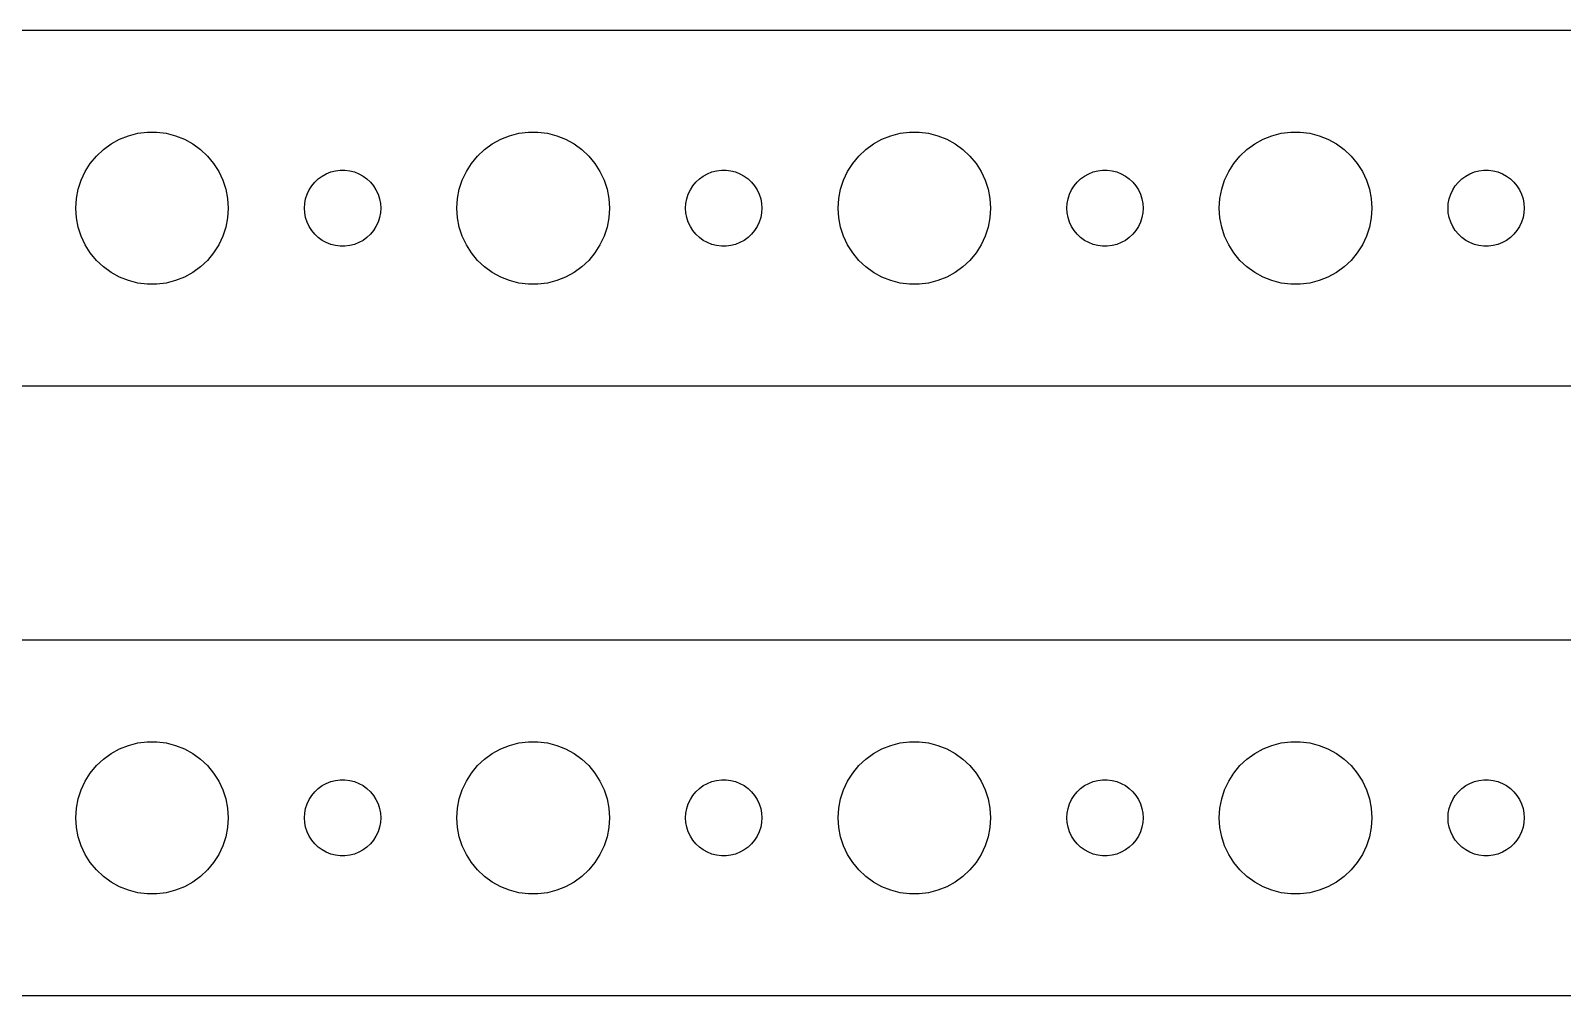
# Model space of a CAD drawing. Header units: metres. Extents: x -247 to 247, y 17 to 55.
# Drawn here: x -184.8 to -124.5, y 17 to 55 of the extents above; entities that cross this region are included whole.
import ezdxf

# ---------------------------------------------------------------- set-up
doc = ezdxf.new("R2010")
doc.units = ezdxf.units.M

msp = doc.modelspace()

# ---------------------------------------------------------------- linework, layer by layer
for p, q in [((242.314, 54.9901), (-242.314, 54.9901)), ((-181.607, 50.533), (-181.277, 50.7145)), ((-181.277, 50.7145), (-180.927, 50.8532)), ((-180.927, 50.8532), (-180.562, 50.9469)), ((-180.562, 50.9469), (-180.188, 50.9941)), ((-180.188, 50.9941), (-179.812, 50.9941)), ((-179.812, 50.9941), (-179.438, 50.9469)), ((-179.438, 50.9469), (-179.073, 50.8532)), ((-179.073, 50.8532), (-178.723, 50.7145)), ((-178.723, 50.7145), (-178.393, 50.533)), ((-166.607, 50.533), (-166.277, 50.7145)), ((-166.277, 50.7145), (-165.927, 50.8532)), ((-165.927, 50.8532), (-165.562, 50.9469)), ((-165.562, 50.9469), (-165.188, 50.9941)), ((-165.188, 50.9941), (-164.812, 50.9941)), ((-164.812, 50.9941), (-164.438, 50.9469)), ((-164.438, 50.9469), (-164.073, 50.8532)), ((-164.073, 50.8532), (-163.723, 50.7145)), ((-163.723, 50.7145), (-163.393, 50.533)), ((-151.607, 50.533), (-151.277, 50.7145)), ((-151.277, 50.7145), (-150.927, 50.8532)), ((-150.927, 50.8532), (-150.562, 50.9469)), ((-150.562, 50.9469), (-150.188, 50.9941)), ((-150.188, 50.9941), (-149.812, 50.9941)), ((-149.812, 50.9941), (-149.438, 50.9469)), ((-149.438, 50.9469), (-149.073, 50.8532)), ((-149.073, 50.8532), (-148.723, 50.7145)), ((-148.723, 50.7145), (-148.393, 50.533)), ((-136.607, 50.533), (-136.277, 50.7145)), ((-136.277, 50.7145), (-135.927, 50.8532)), ((-135.927, 50.8532), (-135.562, 50.9469)), ((-135.562, 50.9469), (-135.188, 50.9941)), ((-135.188, 50.9941), (-134.812, 50.9941)), ((-134.812, 50.9941), (-134.438, 50.9469)), ((-134.438, 50.9469), (-134.073, 50.8532)), ((-134.073, 50.8532), (-133.723, 50.7145)), ((-133.723, 50.7145), (-133.393, 50.533)), ((-182.427, 49.7634), (-182.187, 50.0536)), ((-182.187, 50.0536), (-181.912, 50.3115)), ((-181.912, 50.3115), (-181.607, 50.533)), ((-178.393, 50.533), (-178.088, 50.3115)), ((-178.088, 50.3115), (-177.813, 50.0536)), ((-177.813, 50.0536), (-177.573, 49.7634)), ((-167.427, 49.7634), (-167.187, 50.0536)), ((-167.187, 50.0536), (-166.912, 50.3115)), ((-166.912, 50.3115), (-166.607, 50.533)), ((-163.393, 50.533), (-163.088, 50.3115)), ((-163.088, 50.3115), (-162.813, 50.0536)), ((-162.813, 50.0536), (-162.573, 49.7634)), ((-152.427, 49.7634), (-152.187, 50.0536)), ((-152.187, 50.0536), (-151.912, 50.3115)), ((-151.912, 50.3115), (-151.607, 50.533)), ((-148.393, 50.533), (-148.088, 50.3115)), ((-148.088, 50.3115), (-147.813, 50.0536)), ((-147.813, 50.0536), (-147.573, 49.7634)), ((-137.427, 49.7634), (-137.187, 50.0536)), ((-137.187, 50.0536), (-136.912, 50.3115)), ((-136.912, 50.3115), (-136.607, 50.533)), ((-133.393, 50.533), (-133.088, 50.3115)), ((-133.088, 50.3115), (-132.813, 50.0536)), ((-132.813, 50.0536), (-132.573, 49.7634)), ((-182.789, 49.1044), (-182.629, 49.4453)), ((-182.629, 49.4453), (-182.427, 49.7634)), ((-177.573, 49.7634), (-177.371, 49.4453)), ((-177.371, 49.4453), (-177.211, 49.1044)), ((-173.139, 49.3572), (-172.964, 49.4266)), ((-172.964, 49.4266), (-172.781, 49.4734)), ((-172.781, 49.4734), (-172.594, 49.497)), ((-172.594, 49.497), (-172.406, 49.497)), ((-172.406, 49.497), (-172.219, 49.4734)), ((-172.219, 49.4734), (-172.036, 49.4266)), ((-172.036, 49.4266), (-171.861, 49.3572)), ((-167.789, 49.1044), (-167.629, 49.4453)), ((-167.629, 49.4453), (-167.427, 49.7634)), ((-162.573, 49.7634), (-162.371, 49.4453)), ((-162.371, 49.4453), (-162.211, 49.1044)), ((-158.139, 49.3572), (-157.964, 49.4266)), ((-157.964, 49.4266), (-157.781, 49.4734)), ((-157.781, 49.4734), (-157.594, 49.497)), ((-157.594, 49.497), (-157.406, 49.497)), ((-157.406, 49.497), (-157.219, 49.4734)), ((-157.219, 49.4734), (-157.036, 49.4266)), ((-157.036, 49.4266), (-156.861, 49.3572)), ((-152.789, 49.1044), (-152.629, 49.4453)), ((-152.629, 49.4453), (-152.427, 49.7634)), ((-147.573, 49.7634), (-147.371, 49.4453)), ((-147.371, 49.4453), (-147.211, 49.1044)), ((-143.139, 49.3572), (-142.964, 49.4266)), ((-142.964, 49.4266), (-142.781, 49.4734)), ((-142.781, 49.4734), (-142.594, 49.497)), ((-142.594, 49.497), (-142.406, 49.497)), ((-142.406, 49.497), (-142.219, 49.4734)), ((-142.219, 49.4734), (-142.036, 49.4266)), ((-142.036, 49.4266), (-141.861, 49.3572)), ((-137.789, 49.1044), (-137.629, 49.4453)), ((-137.629, 49.4453), (-137.427, 49.7634)), ((-132.573, 49.7634), (-132.371, 49.4453)), ((-132.371, 49.4453), (-132.211, 49.1044)), ((-128.139, 49.3572), (-127.964, 49.4266)), ((-127.964, 49.4266), (-127.781, 49.4734)), ((-127.781, 49.4734), (-127.594, 49.497)), ((-127.594, 49.497), (-127.406, 49.497)), ((-127.406, 49.497), (-127.219, 49.4734)), ((-127.219, 49.4734), (-127.036, 49.4266)), ((-127.036, 49.4266), (-126.861, 49.3572)), ((-182.906, 48.7461), (-182.789, 49.1044)), ((-177.211, 49.1044), (-177.094, 48.7461)), ((-173.814, 48.7226), (-173.714, 48.8817)), ((-173.714, 48.8817), (-173.593, 49.0268)), ((-173.593, 49.0268), (-173.456, 49.1558)), ((-173.456, 49.1558), (-173.304, 49.2665)), ((-173.304, 49.2665), (-173.139, 49.3572)), ((-171.861, 49.3572), (-171.696, 49.2665)), ((-171.696, 49.2665), (-171.544, 49.1558)), ((-171.544, 49.1558), (-171.407, 49.0268)), ((-171.407, 49.0268), (-171.286, 48.8817)), ((-171.286, 48.8817), (-171.186, 48.7226)), ((-167.906, 48.7461), (-167.789, 49.1044)), ((-162.211, 49.1044), (-162.094, 48.7461)), ((-158.814, 48.7226), (-158.714, 48.8817)), ((-158.714, 48.8817), (-158.593, 49.0268)), ((-158.593, 49.0268), (-158.456, 49.1558)), ((-158.456, 49.1558), (-158.304, 49.2665)), ((-158.304, 49.2665), (-158.139, 49.3572)), ((-156.861, 49.3572), (-156.696, 49.2665)), ((-156.696, 49.2665), (-156.544, 49.1558)), ((-156.544, 49.1558), (-156.407, 49.0268)), ((-156.407, 49.0268), (-156.286, 48.8817)), ((-156.286, 48.8817), (-156.186, 48.7226)), ((-152.906, 48.7461), (-152.789, 49.1044)), ((-147.211, 49.1044), (-147.094, 48.7461)), ((-143.814, 48.7226), (-143.714, 48.8817)), ((-143.714, 48.8817), (-143.593, 49.0268)), ((-143.593, 49.0268), (-143.456, 49.1558)), ((-143.456, 49.1558), (-143.304, 49.2665)), ((-143.304, 49.2665), (-143.139, 49.3572)), ((-141.861, 49.3572), (-141.696, 49.2665)), ((-141.696, 49.2665), (-141.544, 49.1558)), ((-141.544, 49.1558), (-141.407, 49.0268)), ((-141.407, 49.0268), (-141.286, 48.8817)), ((-141.286, 48.8817), (-141.186, 48.7226)), ((-137.906, 48.7461), (-137.789, 49.1044)), ((-132.211, 49.1044), (-132.094, 48.7461)), ((-128.814, 48.7226), (-128.714, 48.8817)), ((-128.714, 48.8817), (-128.593, 49.0268)), ((-128.593, 49.0268), (-128.456, 49.1558)), ((-128.456, 49.1558), (-128.304, 49.2665)), ((-128.304, 49.2665), (-128.139, 49.3572)), ((-126.861, 49.3572), (-126.696, 49.2665)), ((-126.696, 49.2665), (-126.544, 49.1558)), ((-126.544, 49.1558), (-126.407, 49.0268)), ((-126.407, 49.0268), (-126.286, 48.8817)), ((-126.286, 48.8817), (-126.186, 48.7226)), ((-183, 48), (-182.976, 48.376)), ((-182.976, 48.376), (-182.906, 48.7461)), ((-177.094, 48.7461), (-177.024, 48.376)), ((-177.024, 48.376), (-177, 48)), ((-173.988, 48.188), (-173.953, 48.373)), ((-173.953, 48.373), (-173.895, 48.5522)), ((-173.895, 48.5522), (-173.814, 48.7226)), ((-171.186, 48.7226), (-171.105, 48.5522)), ((-171.105, 48.5522), (-171.047, 48.373)), ((-171.047, 48.373), (-171.012, 48.188)), ((-168, 48), (-167.976, 48.376)), ((-167.976, 48.376), (-167.906, 48.7461)), ((-162.094, 48.7461), (-162.024, 48.376)), ((-162.024, 48.376), (-162, 48)), ((-158.988, 48.188), (-158.953, 48.373)), ((-158.953, 48.373), (-158.895, 48.5522)), ((-158.895, 48.5522), (-158.814, 48.7226)), ((-156.186, 48.7226), (-156.105, 48.5522)), ((-156.105, 48.5522), (-156.047, 48.373)), ((-156.047, 48.373), (-156.012, 48.188)), ((-153, 48), (-152.976, 48.376)), ((-152.976, 48.376), (-152.906, 48.7461)), ((-147.094, 48.7461), (-147.024, 48.376)), ((-147.024, 48.376), (-147, 48)), ((-143.988, 48.188), (-143.953, 48.373)), ((-143.953, 48.373), (-143.895, 48.5522)), ((-143.895, 48.5522), (-143.814, 48.7226)), ((-141.186, 48.7226), (-141.105, 48.5522)), ((-141.105, 48.5522), (-141.047, 48.373)), ((-141.047, 48.373), (-141.012, 48.188)), ((-138, 48), (-137.976, 48.376)), ((-137.976, 48.376), (-137.906, 48.7461)), ((-132.094, 48.7461), (-132.024, 48.376)), ((-132.024, 48.376), (-132, 48)), ((-128.988, 48.188), (-128.953, 48.373)), ((-128.953, 48.373), (-128.895, 48.5522)), ((-128.895, 48.5522), (-128.814, 48.7226)), ((-126.186, 48.7226), (-126.105, 48.5522)), ((-126.105, 48.5522), (-126.047, 48.373)), ((-126.047, 48.373), (-126.012, 48.188)), ((-182.976, 47.624), (-183, 48)), ((-182.906, 47.2539), (-182.976, 47.624)), ((-177.024, 47.624), (-177.094, 47.2539)), ((-177, 48), (-177.024, 47.624)), ((-174, 48), (-173.988, 48.188)), ((-173.988, 47.812), (-174, 48)), ((-173.953, 47.627), (-173.988, 47.812)), ((-173.895, 47.4478), (-173.953, 47.627)), ((-171.047, 47.627), (-171.105, 47.4478)), ((-171.012, 47.812), (-171.047, 47.627)), ((-171.012, 48.188), (-171, 48)), ((-171, 48), (-171.012, 47.812)), ((-167.976, 47.624), (-168, 48)), ((-167.906, 47.2539), (-167.976, 47.624)), ((-162.024, 47.624), (-162.094, 47.2539)), ((-162, 48), (-162.024, 47.624)), ((-159, 48), (-158.988, 48.188)), ((-158.988, 47.812), (-159, 48)), ((-158.953, 47.627), (-158.988, 47.812)), ((-158.895, 47.4478), (-158.953, 47.627)), ((-156.047, 47.627), (-156.105, 47.4478)), ((-156.012, 47.812), (-156.047, 47.627)), ((-156.012, 48.188), (-156, 48)), ((-156, 48), (-156.012, 47.812)), ((-152.976, 47.624), (-153, 48)), ((-152.906, 47.2539), (-152.976, 47.624)), ((-147.024, 47.624), (-147.094, 47.2539)), ((-147, 48), (-147.024, 47.624)), ((-144, 48), (-143.988, 48.188)), ((-143.988, 47.812), (-144, 48)), ((-143.953, 47.627), (-143.988, 47.812)), ((-143.895, 47.4478), (-143.953, 47.627)), ((-141.047, 47.627), (-141.105, 47.4478)), ((-141.012, 47.812), (-141.047, 47.627)), ((-141.012, 48.188), (-141, 48)), ((-141, 48), (-141.012, 47.812)), ((-137.976, 47.624), (-138, 48)), ((-137.906, 47.2539), (-137.976, 47.624)), ((-132.024, 47.624), (-132.094, 47.2539)), ((-132, 48), (-132.024, 47.624)), ((-129, 48), (-128.988, 48.188)), ((-128.988, 47.812), (-129, 48)), ((-128.953, 47.627), (-128.988, 47.812)), ((-128.895, 47.4478), (-128.953, 47.627)), ((-126.047, 47.627), (-126.105, 47.4478)), ((-126.012, 47.812), (-126.047, 47.627)), ((-126.012, 48.188), (-126, 48)), ((-126, 48), (-126.012, 47.812)), ((-182.789, 46.8956), (-182.906, 47.2539)), ((-177.094, 47.2539), (-177.211, 46.8956)), ((-173.814, 47.2774), (-173.895, 47.4478)), ((-173.714, 47.1183), (-173.814, 47.2774)), ((-173.593, 46.9732), (-173.714, 47.1183)), ((-171.286, 47.1183), (-171.407, 46.9732)), ((-171.186, 47.2774), (-171.286, 47.1183)), ((-171.105, 47.4478), (-171.186, 47.2774)), ((-167.789, 46.8956), (-167.906, 47.2539)), ((-162.094, 47.2539), (-162.211, 46.8956)), ((-158.814, 47.2774), (-158.895, 47.4478)), ((-158.714, 47.1183), (-158.814, 47.2774)), ((-158.593, 46.9732), (-158.714, 47.1183)), ((-156.286, 47.1183), (-156.407, 46.9732)), ((-156.186, 47.2774), (-156.286, 47.1183)), ((-156.105, 47.4478), (-156.186, 47.2774)), ((-152.789, 46.8956), (-152.906, 47.2539)), ((-147.094, 47.2539), (-147.211, 46.8956)), ((-143.814, 47.2774), (-143.895, 47.4478)), ((-143.714, 47.1183), (-143.814, 47.2774)), ((-143.593, 46.9732), (-143.714, 47.1183)), ((-141.286, 47.1183), (-141.407, 46.9732)), ((-141.186, 47.2774), (-141.286, 47.1183)), ((-141.105, 47.4478), (-141.186, 47.2774)), ((-137.789, 46.8956), (-137.906, 47.2539)), ((-132.094, 47.2539), (-132.211, 46.8956)), ((-128.814, 47.2774), (-128.895, 47.4478)), ((-128.714, 47.1183), (-128.814, 47.2774)), ((-128.593, 46.9732), (-128.714, 47.1183)), ((-126.286, 47.1183), (-126.407, 46.9732)), ((-126.186, 47.2774), (-126.286, 47.1183)), ((-126.105, 47.4478), (-126.186, 47.2774)), ((-182.629, 46.5547), (-182.789, 46.8956)), ((-182.427, 46.2366), (-182.629, 46.5547)), ((-177.371, 46.5547), (-177.573, 46.2366)), ((-177.211, 46.8956), (-177.371, 46.5547)), ((-173.456, 46.8442), (-173.593, 46.9732)), ((-173.304, 46.7335), (-173.456, 46.8442)), ((-173.139, 46.6428), (-173.304, 46.7335)), ((-172.964, 46.5734), (-173.139, 46.6428)), ((-172.781, 46.5266), (-172.964, 46.5734)), ((-172.594, 46.503), (-172.781, 46.5266)), ((-172.406, 46.503), (-172.594, 46.503)), ((-172.219, 46.5266), (-172.406, 46.503)), ((-172.036, 46.5734), (-172.219, 46.5266)), ((-171.861, 46.6428), (-172.036, 46.5734)), ((-171.696, 46.7335), (-171.861, 46.6428)), ((-171.544, 46.8442), (-171.696, 46.7335)), ((-171.407, 46.9732), (-171.544, 46.8442)), ((-167.629, 46.5547), (-167.789, 46.8956)), ((-167.427, 46.2366), (-167.629, 46.5547)), ((-162.371, 46.5547), (-162.573, 46.2366)), ((-162.211, 46.8956), (-162.371, 46.5547)), ((-158.456, 46.8442), (-158.593, 46.9732)), ((-158.304, 46.7335), (-158.456, 46.8442)), ((-158.139, 46.6428), (-158.304, 46.7335)), ((-157.964, 46.5734), (-158.139, 46.6428)), ((-157.781, 46.5266), (-157.964, 46.5734)), ((-157.594, 46.503), (-157.781, 46.5266)), ((-157.406, 46.503), (-157.594, 46.503)), ((-157.219, 46.5266), (-157.406, 46.503)), ((-157.036, 46.5734), (-157.219, 46.5266)), ((-156.861, 46.6428), (-157.036, 46.5734)), ((-156.696, 46.7335), (-156.861, 46.6428)), ((-156.544, 46.8442), (-156.696, 46.7335)), ((-156.407, 46.9732), (-156.544, 46.8442)), ((-152.629, 46.5547), (-152.789, 46.8956)), ((-152.427, 46.2366), (-152.629, 46.5547)), ((-147.371, 46.5547), (-147.573, 46.2366)), ((-147.211, 46.8956), (-147.371, 46.5547)), ((-143.456, 46.8442), (-143.593, 46.9732)), ((-143.304, 46.7335), (-143.456, 46.8442)), ((-143.139, 46.6428), (-143.304, 46.7335)), ((-142.964, 46.5734), (-143.139, 46.6428)), ((-142.781, 46.5266), (-142.964, 46.5734)), ((-142.594, 46.503), (-142.781, 46.5266)), ((-142.406, 46.503), (-142.594, 46.503)), ((-142.219, 46.5266), (-142.406, 46.503)), ((-142.036, 46.5734), (-142.219, 46.5266)), ((-141.861, 46.6428), (-142.036, 46.5734)), ((-141.696, 46.7335), (-141.861, 46.6428)), ((-141.544, 46.8442), (-141.696, 46.7335)), ((-141.407, 46.9732), (-141.544, 46.8442)), ((-137.629, 46.5547), (-137.789, 46.8956)), ((-137.427, 46.2366), (-137.629, 46.5547)), ((-132.371, 46.5547), (-132.573, 46.2366)), ((-132.211, 46.8956), (-132.371, 46.5547)), ((-128.456, 46.8442), (-128.593, 46.9732)), ((-128.304, 46.7335), (-128.456, 46.8442)), ((-128.139, 46.6428), (-128.304, 46.7335)), ((-127.964, 46.5734), (-128.139, 46.6428)), ((-127.781, 46.5266), (-127.964, 46.5734)), ((-127.594, 46.503), (-127.781, 46.5266)), ((-127.406, 46.503), (-127.594, 46.503)), ((-127.219, 46.5266), (-127.406, 46.503)), ((-127.036, 46.5734), (-127.219, 46.5266)), ((-126.861, 46.6428), (-127.036, 46.5734)), ((-126.696, 46.7335), (-126.861, 46.6428)), ((-126.544, 46.8442), (-126.696, 46.7335)), ((-126.407, 46.9732), (-126.544, 46.8442)), ((-182.187, 45.9464), (-182.427, 46.2366)), ((-181.912, 45.6885), (-182.187, 45.9464)), ((-177.813, 45.9464), (-178.088, 45.6885)), ((-177.573, 46.2366), (-177.813, 45.9464)), ((-167.187, 45.9464), (-167.427, 46.2366)), ((-166.912, 45.6885), (-167.187, 45.9464)), ((-162.813, 45.9464), (-163.088, 45.6885)), ((-162.573, 46.2366), (-162.813, 45.9464)), ((-152.187, 45.9464), (-152.427, 46.2366)), ((-151.912, 45.6885), (-152.187, 45.9464)), ((-147.813, 45.9464), (-148.088, 45.6885)), ((-147.573, 46.2366), (-147.813, 45.9464)), ((-137.187, 45.9464), (-137.427, 46.2366)), ((-136.912, 45.6885), (-137.187, 45.9464)), ((-132.813, 45.9464), (-133.088, 45.6885)), ((-132.573, 46.2366), (-132.813, 45.9464)), ((-181.607, 45.467), (-181.912, 45.6885)), ((-181.277, 45.2855), (-181.607, 45.467)), ((-180.927, 45.1468), (-181.277, 45.2855)), ((-178.723, 45.2855), (-179.073, 45.1468)), ((-178.393, 45.467), (-178.723, 45.2855)), ((-178.088, 45.6885), (-178.393, 45.467)), ((-166.607, 45.467), (-166.912, 45.6885)), ((-166.277, 45.2855), (-166.607, 45.467)), ((-165.927, 45.1468), (-166.277, 45.2855)), ((-163.723, 45.2855), (-164.073, 45.1468)), ((-163.393, 45.467), (-163.723, 45.2855)), ((-163.088, 45.6885), (-163.393, 45.467)), ((-151.607, 45.467), (-151.912, 45.6885)), ((-151.277, 45.2855), (-151.607, 45.467)), ((-150.927, 45.1468), (-151.277, 45.2855)), ((-148.723, 45.2855), (-149.073, 45.1468)), ((-148.393, 45.467), (-148.723, 45.2855)), ((-148.088, 45.6885), (-148.393, 45.467)), ((-136.607, 45.467), (-136.912, 45.6885)), ((-136.277, 45.2855), (-136.607, 45.467)), ((-135.927, 45.1468), (-136.277, 45.2855)), ((-133.723, 45.2855), (-134.073, 45.1468)), ((-133.393, 45.467), (-133.723, 45.2855)), ((-133.088, 45.6885), (-133.393, 45.467)), ((-180.562, 45.0531), (-180.927, 45.1468)), ((-180.188, 45.0059), (-180.562, 45.0531)), ((-179.812, 45.0059), (-180.188, 45.0059)), ((-179.438, 45.0531), (-179.812, 45.0059)), ((-179.073, 45.1468), (-179.438, 45.0531)), ((-165.562, 45.0531), (-165.927, 45.1468)), ((-165.188, 45.0059), (-165.562, 45.0531)), ((-164.812, 45.0059), (-165.188, 45.0059)), ((-164.438, 45.0531), (-164.812, 45.0059)), ((-164.073, 45.1468), (-164.438, 45.0531)), ((-150.562, 45.0531), (-150.927, 45.1468)), ((-150.188, 45.0059), (-150.562, 45.0531)), ((-149.812, 45.0059), (-150.188, 45.0059)), ((-149.438, 45.0531), (-149.812, 45.0059)), ((-149.073, 45.1468), (-149.438, 45.0531)), ((-135.562, 45.0531), (-135.927, 45.1468)), ((-135.188, 45.0059), (-135.562, 45.0531)), ((-134.812, 45.0059), (-135.188, 45.0059)), ((-134.438, 45.0531), (-134.812, 45.0059)), ((-134.073, 45.1468), (-134.438, 45.0531)), ((-242.314, 41.0099), (242.314, 41.0099)), ((242.314, 30.9901), (-242.314, 30.9901)), ((-181.912, 26.3115), (-181.607, 26.533)), ((-181.607, 26.533), (-181.277, 26.7145)), ((-181.277, 26.7145), (-180.927, 26.8532)), ((-180.927, 26.8532), (-180.562, 26.9469)), ((-180.562, 26.9469), (-180.188, 26.9941)), ((-180.188, 26.9941), (-179.812, 26.9941)), ((-179.812, 26.9941), (-179.438, 26.9469)), ((-179.438, 26.9469), (-179.073, 26.8532)), ((-179.073, 26.8532), (-178.723, 26.7145)), ((-178.723, 26.7145), (-178.393, 26.533)), ((-178.393, 26.533), (-178.088, 26.3115)), ((-166.912, 26.3115), (-166.607, 26.533)), ((-166.607, 26.533), (-166.277, 26.7145)), ((-166.277, 26.7145), (-165.927, 26.8532)), ((-165.927, 26.8532), (-165.562, 26.9469)), ((-165.562, 26.9469), (-165.188, 26.9941)), ((-165.188, 26.9941), (-164.812, 26.9941)), ((-164.812, 26.9941), (-164.438, 26.9469)), ((-164.438, 26.9469), (-164.073, 26.8532)), ((-164.073, 26.8532), (-163.723, 26.7145)), ((-163.723, 26.7145), (-163.393, 26.533)), ((-163.393, 26.533), (-163.088, 26.3115)), ((-151.912, 26.3115), (-151.607, 26.533)), ((-151.607, 26.533), (-151.277, 26.7145)), ((-151.277, 26.7145), (-150.927, 26.8532)), ((-150.927, 26.8532), (-150.562, 26.9469)), ((-150.562, 26.9469), (-150.188, 26.9941)), ((-150.188, 26.9941), (-149.812, 26.9941)), ((-149.812, 26.9941), (-149.438, 26.9469)), ((-149.438, 26.9469), (-149.073, 26.8532)), ((-149.073, 26.8532), (-148.723, 26.7145)), ((-148.723, 26.7145), (-148.393, 26.533)), ((-148.393, 26.533), (-148.088, 26.3115)), ((-136.912, 26.3115), (-136.607, 26.533)), ((-136.607, 26.533), (-136.277, 26.7145)), ((-136.277, 26.7145), (-135.927, 26.8532)), ((-135.927, 26.8532), (-135.562, 26.9469)), ((-135.562, 26.9469), (-135.188, 26.9941)), ((-135.188, 26.9941), (-134.812, 26.9941)), ((-134.812, 26.9941), (-134.438, 26.9469)), ((-134.438, 26.9469), (-134.073, 26.8532)), ((-134.073, 26.8532), (-133.723, 26.7145)), ((-133.723, 26.7145), (-133.393, 26.533)), ((-133.393, 26.533), (-133.088, 26.3115)), ((-182.427, 25.7634), (-182.187, 26.0536)), ((-182.187, 26.0536), (-181.912, 26.3115)), ((-178.088, 26.3115), (-177.813, 26.0536)), ((-177.813, 26.0536), (-177.573, 25.7634)), ((-167.427, 25.7634), (-167.187, 26.0536)), ((-167.187, 26.0536), (-166.912, 26.3115)), ((-163.088, 26.3115), (-162.813, 26.0536)), ((-162.813, 26.0536), (-162.573, 25.7634)), ((-152.427, 25.7634), (-152.187, 26.0536)), ((-152.187, 26.0536), (-151.912, 26.3115)), ((-148.088, 26.3115), (-147.813, 26.0536)), ((-147.813, 26.0536), (-147.573, 25.7634)), ((-137.427, 25.7634), (-137.187, 26.0536)), ((-137.187, 26.0536), (-136.912, 26.3115)), ((-133.088, 26.3115), (-132.813, 26.0536)), ((-132.813, 26.0536), (-132.573, 25.7634)), ((-182.789, 25.1044), (-182.629, 25.4453)), ((-182.629, 25.4453), (-182.427, 25.7634)), ((-177.573, 25.7634), (-177.371, 25.4453)), ((-177.371, 25.4453), (-177.211, 25.1044)), ((-173.304, 25.2665), (-173.139, 25.3572)), ((-173.139, 25.3572), (-172.964, 25.4266)), ((-172.964, 25.4266), (-172.781, 25.4734)), ((-172.781, 25.4734), (-172.594, 25.497)), ((-172.594, 25.497), (-172.406, 25.497)), ((-172.406, 25.497), (-172.219, 25.4734)), ((-172.219, 25.4734), (-172.036, 25.4266)), ((-172.036, 25.4266), (-171.861, 25.3572)), ((-171.861, 25.3572), (-171.696, 25.2665)), ((-167.789, 25.1044), (-167.629, 25.4453)), ((-167.629, 25.4453), (-167.427, 25.7634)), ((-162.573, 25.7634), (-162.371, 25.4453)), ((-162.371, 25.4453), (-162.211, 25.1044)), ((-158.304, 25.2665), (-158.139, 25.3572)), ((-158.139, 25.3572), (-157.964, 25.4266)), ((-157.964, 25.4266), (-157.781, 25.4734)), ((-157.781, 25.4734), (-157.594, 25.497)), ((-157.594, 25.497), (-157.406, 25.497)), ((-157.406, 25.497), (-157.219, 25.4734)), ((-157.219, 25.4734), (-157.036, 25.4266)), ((-157.036, 25.4266), (-156.861, 25.3572)), ((-156.861, 25.3572), (-156.696, 25.2665)), ((-152.789, 25.1044), (-152.629, 25.4453)), ((-152.629, 25.4453), (-152.427, 25.7634)), ((-147.573, 25.7634), (-147.371, 25.4453)), ((-147.371, 25.4453), (-147.211, 25.1044)), ((-143.304, 25.2665), (-143.139, 25.3572)), ((-143.139, 25.3572), (-142.964, 25.4266)), ((-142.964, 25.4266), (-142.781, 25.4734)), ((-142.781, 25.4734), (-142.594, 25.497)), ((-142.594, 25.497), (-142.406, 25.497)), ((-142.406, 25.497), (-142.219, 25.4734)), ((-142.219, 25.4734), (-142.036, 25.4266)), ((-142.036, 25.4266), (-141.861, 25.3572)), ((-141.861, 25.3572), (-141.696, 25.2665)), ((-137.789, 25.1044), (-137.629, 25.4453)), ((-137.629, 25.4453), (-137.427, 25.7634)), ((-132.573, 25.7634), (-132.371, 25.4453)), ((-132.371, 25.4453), (-132.211, 25.1044)), ((-128.304, 25.2665), (-128.139, 25.3572)), ((-128.139, 25.3572), (-127.964, 25.4266)), ((-127.964, 25.4266), (-127.781, 25.4734)), ((-127.781, 25.4734), (-127.594, 25.497)), ((-127.594, 25.497), (-127.406, 25.497)), ((-127.406, 25.497), (-127.219, 25.4734)), ((-127.219, 25.4734), (-127.036, 25.4266)), ((-127.036, 25.4266), (-126.861, 25.3572)), ((-126.861, 25.3572), (-126.696, 25.2665)), ((-182.976, 24.376), (-182.906, 24.7461)), ((-182.906, 24.7461), (-182.789, 25.1044)), ((-177.211, 25.1044), (-177.094, 24.7461)), ((-177.094, 24.7461), (-177.024, 24.376)), ((-173.895, 24.5522), (-173.814, 24.7226)), ((-173.814, 24.7226), (-173.714, 24.8817)), ((-173.714, 24.8817), (-173.593, 25.0268)), ((-173.593, 25.0268), (-173.456, 25.1558)), ((-173.456, 25.1558), (-173.304, 25.2665)), ((-171.696, 25.2665), (-171.544, 25.1558)), ((-171.544, 25.1558), (-171.407, 25.0268)), ((-171.407, 25.0268), (-171.286, 24.8817)), ((-171.286, 24.8817), (-171.186, 24.7226)), ((-171.186, 24.7226), (-171.105, 24.5522)), ((-167.976, 24.376), (-167.906, 24.7461)), ((-167.906, 24.7461), (-167.789, 25.1044)), ((-162.211, 25.1044), (-162.094, 24.7461)), ((-162.094, 24.7461), (-162.024, 24.376)), ((-158.895, 24.5522), (-158.814, 24.7226)), ((-158.814, 24.7226), (-158.714, 24.8817)), ((-158.714, 24.8817), (-158.593, 25.0268)), ((-158.593, 25.0268), (-158.456, 25.1558)), ((-158.456, 25.1558), (-158.304, 25.2665)), ((-156.696, 25.2665), (-156.544, 25.1558)), ((-156.544, 25.1558), (-156.407, 25.0268)), ((-156.407, 25.0268), (-156.286, 24.8817)), ((-156.286, 24.8817), (-156.186, 24.7226)), ((-156.186, 24.7226), (-156.105, 24.5522)), ((-152.976, 24.376), (-152.906, 24.7461)), ((-152.906, 24.7461), (-152.789, 25.1044)), ((-147.211, 25.1044), (-147.094, 24.7461)), ((-147.094, 24.7461), (-147.024, 24.376)), ((-143.895, 24.5522), (-143.814, 24.7226)), ((-143.814, 24.7226), (-143.714, 24.8817)), ((-143.714, 24.8817), (-143.593, 25.0268)), ((-143.593, 25.0268), (-143.456, 25.1558)), ((-143.456, 25.1558), (-143.304, 25.2665)), ((-141.696, 25.2665), (-141.544, 25.1558)), ((-141.544, 25.1558), (-141.407, 25.0268)), ((-141.407, 25.0268), (-141.286, 24.8817)), ((-141.286, 24.8817), (-141.186, 24.7226)), ((-141.186, 24.7226), (-141.105, 24.5522)), ((-137.976, 24.376), (-137.906, 24.7461)), ((-137.906, 24.7461), (-137.789, 25.1044)), ((-132.211, 25.1044), (-132.094, 24.7461)), ((-132.094, 24.7461), (-132.024, 24.376)), ((-128.895, 24.5522), (-128.814, 24.7226)), ((-128.814, 24.7226), (-128.714, 24.8817)), ((-128.714, 24.8817), (-128.593, 25.0268)), ((-128.593, 25.0268), (-128.456, 25.1558)), ((-128.456, 25.1558), (-128.304, 25.2665)), ((-126.696, 25.2665), (-126.544, 25.1558)), ((-126.544, 25.1558), (-126.407, 25.0268)), ((-126.407, 25.0268), (-126.286, 24.8817)), ((-126.286, 24.8817), (-126.186, 24.7226)), ((-126.186, 24.7226), (-126.105, 24.5522)), ((-183, 24), (-182.976, 24.376)), ((-177.024, 24.376), (-177, 24)), ((-174, 24), (-173.988, 24.188)), ((-173.988, 24.188), (-173.953, 24.373)), ((-173.953, 24.373), (-173.895, 24.5522)), ((-171.105, 24.5522), (-171.047, 24.373)), ((-171.047, 24.373), (-171.012, 24.188)), ((-171.012, 24.188), (-171, 24)), ((-168, 24), (-167.976, 24.376)), ((-162.024, 24.376), (-162, 24)), ((-159, 24), (-158.988, 24.188)), ((-158.988, 24.188), (-158.953, 24.373)), ((-158.953, 24.373), (-158.895, 24.5522)), ((-156.105, 24.5522), (-156.047, 24.373)), ((-156.047, 24.373), (-156.012, 24.188)), ((-156.012, 24.188), (-156, 24)), ((-153, 24), (-152.976, 24.376)), ((-147.024, 24.376), (-147, 24)), ((-144, 24), (-143.988, 24.188)), ((-143.988, 24.188), (-143.953, 24.373)), ((-143.953, 24.373), (-143.895, 24.5522)), ((-141.105, 24.5522), (-141.047, 24.373)), ((-141.047, 24.373), (-141.012, 24.188)), ((-141.012, 24.188), (-141, 24)), ((-138, 24), (-137.976, 24.376)), ((-132.024, 24.376), (-132, 24)), ((-129, 24), (-128.988, 24.188)), ((-128.988, 24.188), (-128.953, 24.373)), ((-128.953, 24.373), (-128.895, 24.5522)), ((-126.105, 24.5522), (-126.047, 24.373)), ((-126.047, 24.373), (-126.012, 24.188)), ((-126.012, 24.188), (-126, 24)), ((-182.976, 23.624), (-183, 24)), ((-182.906, 23.2539), (-182.976, 23.624)), ((-177.024, 23.624), (-177.094, 23.2539)), ((-177, 24), (-177.024, 23.624)), ((-173.988, 23.812), (-174, 24)), ((-173.953, 23.627), (-173.988, 23.812)), ((-173.895, 23.4478), (-173.953, 23.627)), ((-171.047, 23.627), (-171.105, 23.4478)), ((-171.012, 23.812), (-171.047, 23.627)), ((-171, 24), (-171.012, 23.812)), ((-167.976, 23.624), (-168, 24)), ((-167.906, 23.2539), (-167.976, 23.624)), ((-162.024, 23.624), (-162.094, 23.2539)), ((-162, 24), (-162.024, 23.624)), ((-158.988, 23.812), (-159, 24)), ((-158.953, 23.627), (-158.988, 23.812)), ((-158.895, 23.4478), (-158.953, 23.627)), ((-156.047, 23.627), (-156.105, 23.4478)), ((-156.012, 23.812), (-156.047, 23.627)), ((-156, 24), (-156.012, 23.812)), ((-152.976, 23.624), (-153, 24)), ((-152.906, 23.2539), (-152.976, 23.624)), ((-147.024, 23.624), (-147.094, 23.2539)), ((-147, 24), (-147.024, 23.624)), ((-143.988, 23.812), (-144, 24)), ((-143.953, 23.627), (-143.988, 23.812)), ((-143.895, 23.4478), (-143.953, 23.627)), ((-141.047, 23.627), (-141.105, 23.4478)), ((-141.012, 23.812), (-141.047, 23.627)), ((-141, 24), (-141.012, 23.812)), ((-137.976, 23.624), (-138, 24)), ((-137.906, 23.2539), (-137.976, 23.624)), ((-132.024, 23.624), (-132.094, 23.2539)), ((-132, 24), (-132.024, 23.624)), ((-128.988, 23.812), (-129, 24)), ((-128.953, 23.627), (-128.988, 23.812)), ((-128.895, 23.4478), (-128.953, 23.627)), ((-126.047, 23.627), (-126.105, 23.4478)), ((-126.012, 23.812), (-126.047, 23.627)), ((-126, 24), (-126.012, 23.812)), ((-182.789, 22.8956), (-182.906, 23.2539)), ((-177.094, 23.2539), (-177.211, 22.8956)), ((-173.814, 23.2774), (-173.895, 23.4478)), ((-173.714, 23.1183), (-173.814, 23.2774)), ((-173.593, 22.9732), (-173.714, 23.1183)), ((-173.456, 22.8442), (-173.593, 22.9732)), ((-171.407, 22.9732), (-171.544, 22.8442)), ((-171.286, 23.1183), (-171.407, 22.9732)), ((-171.186, 23.2774), (-171.286, 23.1183)), ((-171.105, 23.4478), (-171.186, 23.2774)), ((-167.789, 22.8956), (-167.906, 23.2539)), ((-162.094, 23.2539), (-162.211, 22.8956)), ((-158.814, 23.2774), (-158.895, 23.4478)), ((-158.714, 23.1183), (-158.814, 23.2774)), ((-158.593, 22.9732), (-158.714, 23.1183)), ((-158.456, 22.8442), (-158.593, 22.9732)), ((-156.407, 22.9732), (-156.544, 22.8442)), ((-156.286, 23.1183), (-156.407, 22.9732)), ((-156.186, 23.2774), (-156.286, 23.1183)), ((-156.105, 23.4478), (-156.186, 23.2774)), ((-152.789, 22.8956), (-152.906, 23.2539)), ((-147.094, 23.2539), (-147.211, 22.8956)), ((-143.814, 23.2774), (-143.895, 23.4478)), ((-143.714, 23.1183), (-143.814, 23.2774)), ((-143.593, 22.9732), (-143.714, 23.1183)), ((-143.456, 22.8442), (-143.593, 22.9732)), ((-141.407, 22.9732), (-141.544, 22.8442)), ((-141.286, 23.1183), (-141.407, 22.9732)), ((-141.186, 23.2774), (-141.286, 23.1183)), ((-141.105, 23.4478), (-141.186, 23.2774)), ((-137.789, 22.8956), (-137.906, 23.2539)), ((-132.094, 23.2539), (-132.211, 22.8956)), ((-128.814, 23.2774), (-128.895, 23.4478)), ((-128.714, 23.1183), (-128.814, 23.2774)), ((-128.593, 22.9732), (-128.714, 23.1183)), ((-128.456, 22.8442), (-128.593, 22.9732)), ((-126.407, 22.9732), (-126.544, 22.8442)), ((-126.286, 23.1183), (-126.407, 22.9732)), ((-126.186, 23.2774), (-126.286, 23.1183)), ((-126.105, 23.4478), (-126.186, 23.2774)), ((-182.629, 22.5547), (-182.789, 22.8956)), ((-182.427, 22.2366), (-182.629, 22.5547)), ((-177.371, 22.5547), (-177.573, 22.2366)), ((-177.211, 22.8956), (-177.371, 22.5547)), ((-173.304, 22.7335), (-173.456, 22.8442)), ((-173.139, 22.6428), (-173.304, 22.7335)), ((-172.964, 22.5734), (-173.139, 22.6428)), ((-172.781, 22.5266), (-172.964, 22.5734)), ((-172.594, 22.503), (-172.781, 22.5266)), ((-172.406, 22.503), (-172.594, 22.503)), ((-172.219, 22.5266), (-172.406, 22.503)), ((-172.036, 22.5734), (-172.219, 22.5266)), ((-171.861, 22.6428), (-172.036, 22.5734)), ((-171.696, 22.7335), (-171.861, 22.6428)), ((-171.544, 22.8442), (-171.696, 22.7335)), ((-167.629, 22.5547), (-167.789, 22.8956)), ((-167.427, 22.2366), (-167.629, 22.5547)), ((-162.371, 22.5547), (-162.573, 22.2366)), ((-162.211, 22.8956), (-162.371, 22.5547)), ((-158.304, 22.7335), (-158.456, 22.8442)), ((-158.139, 22.6428), (-158.304, 22.7335)), ((-157.964, 22.5734), (-158.139, 22.6428)), ((-157.781, 22.5266), (-157.964, 22.5734)), ((-157.594, 22.503), (-157.781, 22.5266)), ((-157.406, 22.503), (-157.594, 22.503)), ((-157.219, 22.5266), (-157.406, 22.503)), ((-157.036, 22.5734), (-157.219, 22.5266)), ((-156.861, 22.6428), (-157.036, 22.5734)), ((-156.696, 22.7335), (-156.861, 22.6428)), ((-156.544, 22.8442), (-156.696, 22.7335)), ((-152.629, 22.5547), (-152.789, 22.8956)), ((-152.427, 22.2366), (-152.629, 22.5547)), ((-147.371, 22.5547), (-147.573, 22.2366)), ((-147.211, 22.8956), (-147.371, 22.5547)), ((-143.304, 22.7335), (-143.456, 22.8442)), ((-143.139, 22.6428), (-143.304, 22.7335)), ((-142.964, 22.5734), (-143.139, 22.6428)), ((-142.781, 22.5266), (-142.964, 22.5734)), ((-142.594, 22.503), (-142.781, 22.5266)), ((-142.406, 22.503), (-142.594, 22.503)), ((-142.219, 22.5266), (-142.406, 22.503)), ((-142.036, 22.5734), (-142.219, 22.5266)), ((-141.861, 22.6428), (-142.036, 22.5734)), ((-141.696, 22.7335), (-141.861, 22.6428)), ((-141.544, 22.8442), (-141.696, 22.7335)), ((-137.629, 22.5547), (-137.789, 22.8956)), ((-137.427, 22.2366), (-137.629, 22.5547)), ((-132.371, 22.5547), (-132.573, 22.2366)), ((-132.211, 22.8956), (-132.371, 22.5547)), ((-128.304, 22.7335), (-128.456, 22.8442)), ((-128.139, 22.6428), (-128.304, 22.7335)), ((-127.964, 22.5734), (-128.139, 22.6428)), ((-127.781, 22.5266), (-127.964, 22.5734)), ((-127.594, 22.503), (-127.781, 22.5266)), ((-127.406, 22.503), (-127.594, 22.503)), ((-127.219, 22.5266), (-127.406, 22.503)), ((-127.036, 22.5734), (-127.219, 22.5266)), ((-126.861, 22.6428), (-127.036, 22.5734)), ((-126.696, 22.7335), (-126.861, 22.6428)), ((-126.544, 22.8442), (-126.696, 22.7335)), ((-182.187, 21.9464), (-182.427, 22.2366)), ((-181.912, 21.6885), (-182.187, 21.9464)), ((-177.813, 21.9464), (-178.088, 21.6885)), ((-177.573, 22.2366), (-177.813, 21.9464)), ((-167.187, 21.9464), (-167.427, 22.2366)), ((-166.912, 21.6885), (-167.187, 21.9464)), ((-162.813, 21.9464), (-163.088, 21.6885)), ((-162.573, 22.2366), (-162.813, 21.9464)), ((-152.187, 21.9464), (-152.427, 22.2366)), ((-151.912, 21.6885), (-152.187, 21.9464)), ((-147.813, 21.9464), (-148.088, 21.6885)), ((-147.573, 22.2366), (-147.813, 21.9464)), ((-137.187, 21.9464), (-137.427, 22.2366)), ((-136.912, 21.6885), (-137.187, 21.9464)), ((-132.813, 21.9464), (-133.088, 21.6885)), ((-132.573, 22.2366), (-132.813, 21.9464)), ((-181.607, 21.467), (-181.912, 21.6885)), ((-181.277, 21.2855), (-181.607, 21.467)), ((-180.927, 21.1468), (-181.277, 21.2855)), ((-180.562, 21.0531), (-180.927, 21.1468)), ((-179.073, 21.1468), (-179.438, 21.0531)), ((-178.723, 21.2855), (-179.073, 21.1468)), ((-178.393, 21.467), (-178.723, 21.2855)), ((-178.088, 21.6885), (-178.393, 21.467)), ((-166.607, 21.467), (-166.912, 21.6885)), ((-166.277, 21.2855), (-166.607, 21.467)), ((-165.927, 21.1468), (-166.277, 21.2855)), ((-165.562, 21.0531), (-165.927, 21.1468)), ((-164.073, 21.1468), (-164.438, 21.0531)), ((-163.723, 21.2855), (-164.073, 21.1468)), ((-163.393, 21.467), (-163.723, 21.2855)), ((-163.088, 21.6885), (-163.393, 21.467)), ((-151.607, 21.467), (-151.912, 21.6885)), ((-151.277, 21.2855), (-151.607, 21.467)), ((-150.927, 21.1468), (-151.277, 21.2855)), ((-150.562, 21.0531), (-150.927, 21.1468)), ((-149.073, 21.1468), (-149.438, 21.0531)), ((-148.723, 21.2855), (-149.073, 21.1468)), ((-148.393, 21.467), (-148.723, 21.2855)), ((-148.088, 21.6885), (-148.393, 21.467)), ((-136.607, 21.467), (-136.912, 21.6885)), ((-136.277, 21.2855), (-136.607, 21.467)), ((-135.927, 21.1468), (-136.277, 21.2855)), ((-135.562, 21.0531), (-135.927, 21.1468)), ((-134.073, 21.1468), (-134.438, 21.0531)), ((-133.723, 21.2855), (-134.073, 21.1468)), ((-133.393, 21.467), (-133.723, 21.2855)), ((-133.088, 21.6885), (-133.393, 21.467)), ((-180.188, 21.0059), (-180.562, 21.0531)), ((-179.812, 21.0059), (-180.188, 21.0059)), ((-179.438, 21.0531), (-179.812, 21.0059)), ((-165.188, 21.0059), (-165.562, 21.0531)), ((-164.812, 21.0059), (-165.188, 21.0059)), ((-164.438, 21.0531), (-164.812, 21.0059)), ((-150.188, 21.0059), (-150.562, 21.0531)), ((-149.812, 21.0059), (-150.188, 21.0059)), ((-149.438, 21.0531), (-149.812, 21.0059)), ((-135.188, 21.0059), (-135.562, 21.0531)), ((-134.812, 21.0059), (-135.188, 21.0059)), ((-134.438, 21.0531), (-134.812, 21.0059)), ((-242.314, 17.0099), (242.314, 17.0099))]:
    msp.add_line(p, q)

doc.saveas('drawing.dxf')
